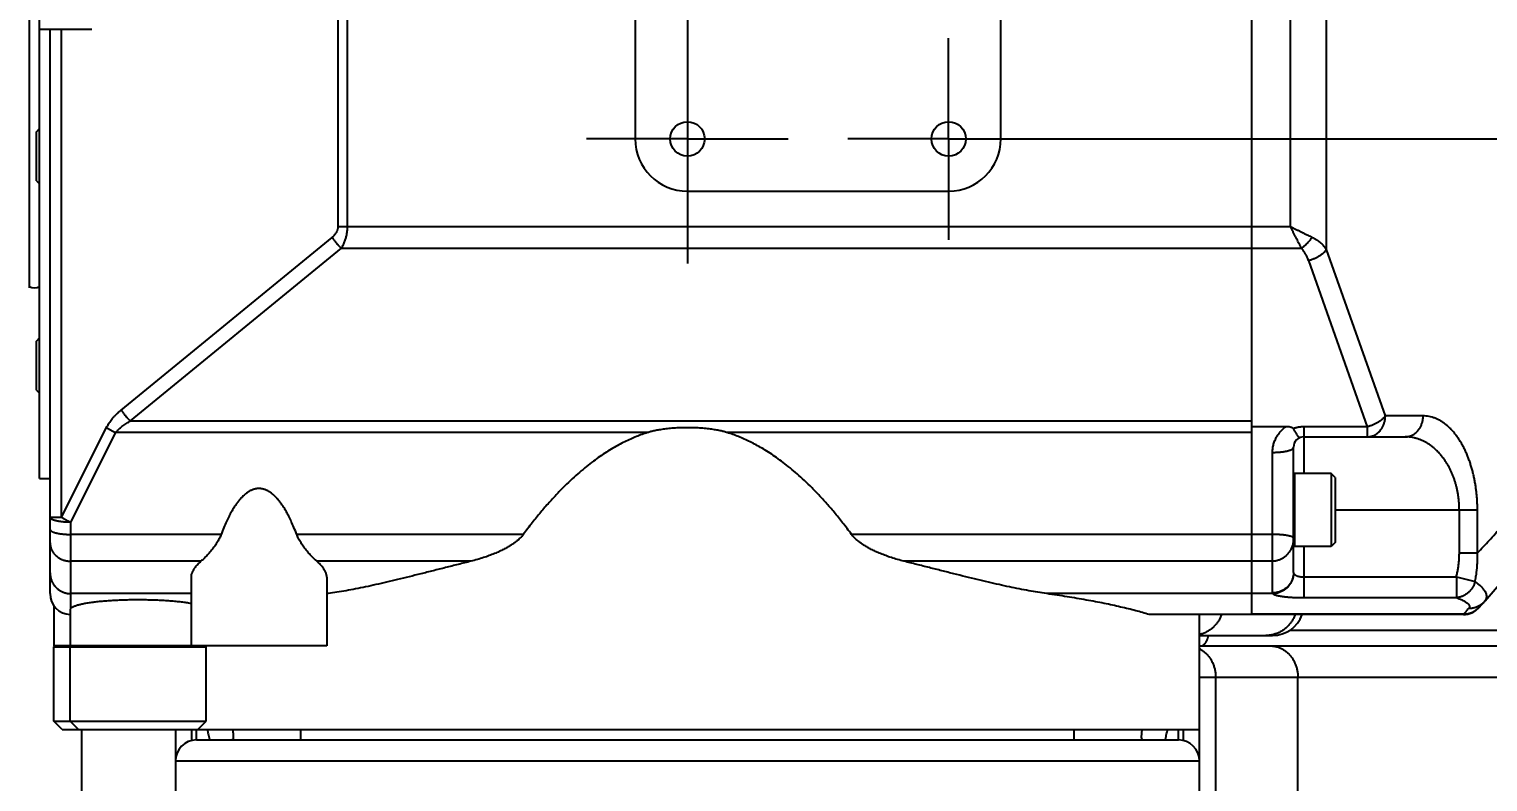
# Model space of a CAD drawing. Extents: x 0 to 3364, y 0 to 2376.
# Drawn here: x 1660.5 to 1800.1, y 1853 to 1925 of the extents above; entities that cross this region are included whole.
import ezdxf

# ---------------------------------------------------------------- set-up
doc = ezdxf.new("R2010")
doc.units = 0
doc.header["$LTSCALE"] = 185.02
doc.header["$PDMODE"] = 3
doc.header["$PDSIZE"] = 0.3125
doc.linetypes.add('CENTER', pattern=[0.6, 0.375, -0.075, 0.075, -0.075])
doc.layers.get('0').update_dxf_attribs({"linetype": 'CONTINUOUS'})
doc.layers.get('DEFPOINTS').update_dxf_attribs({"linetype": 'CONTINUOUS'})
doc.layers.add('95_ALL_DIM', color=7, linetype='CONTINUOUS')
doc.layers.add('DEFAULT_1', color=7, linetype='CENTER')
doc.styles.get("Standard").update_dxf_attribs({"font": 'txt', "width": 0.8})
doc.dimstyles.new('DIMSTYLE_17', dxfattribs={"dimtxt": 16, "dimasz": 6, "dimexe": 0.18, "dimexo": 0.0625, "dimgap": 0.09, "dimtad": 1, "dimtih": 1, "dimtoh": 1, "dimdec": 3, "dimdsep": 46, "dimtxsty": 'Standard', "dimblk": 'OPEN', "dimblk1": 'OPEN', "dimblk2": 'OPEN', "dimcen": 0.09, "dimadec": 0, "dimazin": 0, "dimtp": 0.1, "dimtm": 0.1, "dimtfac": 1, "dimtdec": 3, "dimtofl": 0, "dimtmove": 0, "dimatfit": 3, "dimldrblk": 'OPEN', "dimfxl": 1, "dimtolj": 1, "dimarcsym": 0})
doc.dimstyles.new('DIMSTYLE_5', dxfattribs={"dimtxt": 16, "dimasz": 6, "dimexe": 0.18, "dimexo": 0.0625, "dimgap": 0.09, "dimtad": 1, "dimdec": 3, "dimdsep": 46, "dimtxsty": 'Standard', "dimblk": 'OPEN', "dimblk1": 'OPEN', "dimblk2": 'OPEN', "dimcen": 0.09, "dimadec": 0, "dimazin": 0, "dimtp": 0.2, "dimtm": 0.2, "dimtfac": 1, "dimtdec": 3, "dimtofl": 0, "dimtmove": 0, "dimatfit": 3, "dimldrblk": 'OPEN', "dimfxl": 1, "dimtolj": 1, "dimarcsym": 0})

# ---------------------------------------------------------------- blocks, each defined once
blk = doc.blocks.new('_OPEN')
at = {"color": 0, "linetype": 'ByBlock'}
for p, q in [((0, 0), (-1, 0.233)), ((-1, -0.233), (0, 0)), ((-1, 0), (0, 0))]:
    blk.add_line(p, q, dxfattribs=at)
blk = doc.blocks.new('*D19')
at = {"layer": '95_ALL_DIM', "color": 0, "transparency": 16777216}
for p, q in [((2091.02, 1945.46), (2091.02, 1951.46)), ((1750, 1939.46), (2091.2, 1939.46)), ((1750, 1914.46), (2091.2, 1914.46)), ((2091.02, 1908.46), (2091.02, 1902.46))]:
    blk.add_line(p, q, dxfattribs=at)
at = {"layer": 'DEFPOINTS', "color": 0, "transparency": 16777216}
for p in [(1749.94, 1939.46), (1749.94, 1914.46), (2091.02, 1914.46)]:
    blk.add_point(p, dxfattribs=at)
at = {"layer": '95_ALL_DIM', "color": 0, "transparency": 16777216, "xscale": 6, "yscale": 6, "zscale": 6}
for p, rotation in [((2091.02, 1939.46), 270), ((2091.02, 1914.46), 90)]:
    blk.add_blockref('_OPEN', p, dxfattribs=dict(at, rotation=rotation))
at = {"layer": '95_ALL_DIM', "color": 0, "transparency": 16777216, "insert": (2082.93, 1926.74), "char_height": 16, "attachment_point": 5, "rotation": 90}
blk.add_mtext('\\A1;25', dxfattribs=at)
blk = doc.blocks.new('*D70')
at = {"layer": '95_ALL_DIM', "color": 0, "transparency": 16777216}
for p, q in [((1514.45, 1799.96), (1448.48, 1917.47)), ((1708.65, 1799.96), (1514.45, 1799.96))]:
    blk.add_line(p, q, dxfattribs=at)
at = {"layer": 'DEFPOINTS', "color": 0, "transparency": 16777216}
for p in [(1445.54, 1922.7), (1447.5, 1919.21)]:
    blk.add_point(p, dxfattribs=at)
at = {"layer": '95_ALL_DIM', "color": 0, "transparency": 16777216, "xscale": 6, "yscale": 6, "zscale": 6, "rotation": 119.3088437469556}
blk.add_blockref('_OPEN', (1445.54, 1922.7), dxfattribs=at)
at = {"layer": '95_ALL_DIM', "color": 0, "transparency": 16777216, "insert": (1624.39, 1810.71), "char_height": 16, "attachment_point": 5}
blk.add_mtext('\\A1;2-M∅4 depth 10', dxfattribs=at)

msp = doc.modelspace()

# ---------------------------------------------------------------- linework, layer by layer
for p, q in [((1777.5239, 1868.9577), (1777.5239, 1984.9577)), ((1661.5239, 1881.9577), (1661.5239, 1971.9577)), ((1660.5239, 1953.7077), (1660.5239, 1900.2077)), ((1690.996, 1906.0831), (1690.996, 1949.1653)), ((1784.6978, 1903.884), (1784.6978, 1950.0313)), ((1690.1016, 1906.0831), (1690.1016, 1948.3949)), ((1781.2337, 1906.0831), (1781.2337, 1947.8322)), ((1718.5239, 1939.4577), (1718.5239, 1914.4577)), ((1753.5239, 1914.4577), (1753.5239, 1939.4577)), ((1661.5239, 1924.9577), (1666.5239, 1924.9577)), ((1663.6295, 1878.2666), (1663.6295, 1924.9577)), ((1662.5239, 1870.9577), (1662.5239, 1922.3544)), ((1661.2239, 1915.1484), (1661.5239, 1915.4484)), ((1661.2239, 1910.4484), (1661.2239, 1915.1484)), ((1661.2239, 1910.4484), (1661.5239, 1910.1484)), ((1723.5239, 1909.4577), (1748.5239, 1909.4577)), ((1690.1016, 1906.0831), (1781.2337, 1906.0831)), ((1669.3262, 1888.5223), (1689.5147, 1905.0402)), ((1670.2206, 1887.4794), (1690.4092, 1903.9973)), ((1690.4092, 1903.9973), (1782.2766, 1903.9973)), ((1782.9658, 1902.8411), (1788.585, 1886.9148)), ((1790.3171, 1887.9577), (1784.6978, 1903.884)), ((1661.2239, 1895.1241), (1661.5239, 1895.4241)), ((1661.2239, 1890.4241), (1661.2239, 1895.1241)), ((1661.2239, 1890.4241), (1661.5239, 1890.1241)), ((1670.2206, 1887.4794), (1777.5239, 1887.4794)), ((1793.9354, 1887.9577), (1790.3171, 1887.9577)), ((1663.6295, 1878.2666), (1667.9244, 1886.8499)), ((1664.5239, 1877.7812), (1668.8188, 1886.3645)), ((1719.7131, 1886.3645), (1668.8188, 1886.3645)), ((1777.5239, 1886.3645), (1727.3347, 1886.3645)), ((1777.5239, 1886.9577), (1780.8438, 1886.9577)), ((1788.585, 1886.9148), (1782.5239, 1886.9148)), ((1782.5239, 1886.9148), (1782.5239, 1882.4577)), ((1788.585, 1886.9148), (1788.585, 1885.9577)), ((1781.5239, 1872.9942), (1781.5239, 1884.9577)), ((1782.5239, 1885.9577), (1792.2034, 1885.9577)), ((1779.5239, 1871.0192), (1779.5239, 1884.4722)), ((1661.5239, 1881.9577), (1662.5239, 1881.9577)), ((1785.1239, 1882.4577), (1781.6239, 1882.4577)), ((1781.6239, 1882.4577), (1781.6239, 1875.4577)), ((1785.5239, 1882.0577), (1785.1239, 1882.4577)), ((1785.1239, 1882.4577), (1785.1239, 1875.4577)), ((1785.5239, 1882.0577), (1785.5239, 1875.8577)), ((1662.5239, 1878.2666), (1663.6295, 1878.2666)), ((1664.5239, 1869.5795), (1664.5239, 1877.7812)), ((1799.1316, 1878.9577), (1785.5239, 1878.9577)), ((1797.3995, 1874.8551), (1797.3995, 1878.9576)), ((1799.1316, 1874.8551), (1799.1316, 1878.9577)), ((1678.8965, 1876.6219), (1664.5239, 1876.6219)), ((1707.8162, 1876.6219), (1686.1269, 1876.6219)), ((1779.5239, 1876.6219), (1739.2316, 1876.6219)), ((1785.1239, 1875.4577), (1781.6239, 1875.4577)), ((1782.5239, 1875.4577), (1782.5239, 1870.5761)), ((1785.5239, 1875.8577), (1785.1239, 1875.4577)), ((1797.3995, 1874.8551), (1799.1316, 1874.8551)), ((1676.9675, 1874.0575), (1664.5239, 1874.0575)), ((1702.807, 1874.0575), (1688.0559, 1874.0575)), ((1779.5239, 1874.0575), (1744.2408, 1874.0575)), ((1676.0117, 1872.5289), (1676.0117, 1865.9577)), ((1689.0117, 1872.5289), (1689.0117, 1865.9577)), ((1782.5239, 1872.5552), (1797.1118, 1872.5552)), ((1797.1118, 1872.5552), (1798.902, 1872.1136)), ((1797.1118, 1872.5552), (1797.1118, 1870.5761)), ((1676.0117, 1870.9577), (1664.5239, 1870.9577)), ((1689.1415, 1870.9577), (1689.0117, 1870.9577)), ((1779.5475, 1870.9576), (1757.9064, 1870.9577)), ((1662.8762, 1869.8242), (1662.8762, 1865.9577)), ((1664.4581, 1869.4464), (1664.4581, 1865.9577)), ((1782.5239, 1870.5761), (1797.1118, 1870.5761)), ((1797.7856, 1868.9577), (1767.7204, 1868.9577)), ((1772.5239, 1841.9577), (1772.5239, 1868.9577)), ((1797.7856, 1868.9785), (1777.5239, 1868.9785)), ((1797.7856, 1868.9577), (1797.7856, 1868.9785)), ((1772.5239, 1866.9577), (1779.5159, 1866.9577)), ((1781.182, 1867.4577), (1822.3356, 1867.4577)), ((1689.0117, 1865.9577), (1662.8762, 1865.9577)), ((1662.8762, 1865.8577), (1662.9762, 1865.9577)), ((1662.8762, 1858.7577), (1662.8762, 1865.8577)), ((1662.8762, 1865.8577), (1677.4581, 1865.8577)), ((1664.4581, 1865.8577), (1664.5581, 1865.9577)), ((1664.4581, 1858.7577), (1664.4581, 1865.8577)), ((1677.4581, 1865.8577), (1677.3581, 1865.9577)), ((1677.4581, 1858.7577), (1677.4581, 1865.8577)), ((1772.5239, 1865.9577), (1822.3356, 1865.9577)), ((1772.5239, 1862.9577), (1829.2797, 1862.9577)), ((1774.0741, 1862.9577), (1774.0741, 1841.9577)), ((1781.9477, 1841.9577), (1781.9477, 1862.9577)), ((1663.6762, 1857.9577), (1662.8762, 1858.7577)), ((1662.8762, 1858.7577), (1677.4581, 1858.7577)), ((1665.2581, 1857.9577), (1664.4581, 1858.7577)), ((1676.6581, 1857.9577), (1677.4581, 1858.7577)), ((1663.6762, 1857.9577), (1772.5239, 1857.9577)), ((1665.5239, 1857.9577), (1665.5239, 1841.9577)), ((1674.5239, 1857.9577), (1674.5239, 1841.9577)), ((1676.046, 1857.9577), (1676.046, 1856.8997)), ((1676.5239, 1856.9577), (1770.5236, 1856.9577)), ((1676.536, 1856.9577), (1676.536, 1857.9577)), ((1686.5239, 1856.9577), (1686.5239, 1857.9577)), ((1760.5239, 1856.9577), (1760.5239, 1857.9577)), ((1770.5118, 1856.9577), (1770.5118, 1857.9577)), ((1771.0018, 1856.8997), (1771.0018, 1857.9577)), ((1674.5239, 1854.9577), (1772.5239, 1854.9577))]:
    msp.add_line(p, q)
for centre in [(1723.5239, 1914.4577), (1748.5239, 1914.4577)]:
    msp.add_circle(centre, 1.65)
for centre, radius, start, end in [((1723.5239, 1914.4577), 5, 180, 270), ((1748.5239, 1914.4577), 5, 270, 360), ((1661.0239, 1901.2077), 1, 240, 300), ((1782.5239, 1884.9577), 1, 89.999984, 180.000118), ((1781.6239, 1882.3577), 0.1, 90, 180), ((1736.5239, 1926.9577), 85, 317.569236, 327.14012), ((1781.6239, 1875.5577), 0.1, 180, 270), ((1664.5239, 1870.9577), 2, 180, 268.114014), ((1797.7856, 1870.9577), 2, 270, 317.569236), ((1779.5239, 1869.9577), 3, 270, 340.528265), ((1676.5239, 1854.9577), 2, 90, 180), ((1770.5239, 1854.9577), 2, 0, 90)]:
    msp.add_arc(centre, radius, start, end)
for points, start_tangent, end_tangent in [([(1662.5239, 1922.3544), (1662.5255, 1923.2153), (1662.5291, 1924.0839), (1662.5331, 1924.9577)], (0, 1), (0.00428168, 0.99999083)), ([(1689.5147, 1905.0402), (1689.6142, 1905.1263), (1689.7035, 1905.2133), (1689.7825, 1905.3003), (1689.8512, 1905.3866), (1689.9099, 1905.4714), (1689.9592, 1905.5542), (1689.9999, 1905.635), (1690.0328, 1905.7139), (1690.0587, 1905.7909), (1690.078, 1905.8661), (1690.0913, 1905.9397), (1690.0991, 1906.0119), (1690.1016, 1906.0831)], (0.77395783, 0.63323714), (0.00000783, 1)), ([(1690.4092, 1903.9973), (1690.5086, 1904.1695), (1690.5979, 1904.3435), (1690.6769, 1904.5175), (1690.7456, 1904.6901), (1690.8043, 1904.8597), (1690.8536, 1905.0253), (1690.8943, 1905.1868), (1690.9273, 1905.3446), (1690.9531, 1905.4987), (1690.9724, 1905.6491), (1690.9857, 1905.7963), (1690.9935, 1905.9408), (1690.996, 1906.0831)], (0.52163003, 0.8531718), (0.00002908, 1)), ([(1782.2766, 1903.9973), (1782.1728, 1904.205), (1782.0649, 1904.4207), (1781.9534, 1904.6439), (1781.8386, 1904.8735), (1781.721, 1905.1086), (1781.6012, 1905.3483), (1781.4796, 1905.5914), (1781.3569, 1905.8368), (1781.2337, 1906.0832)], (-0.44719642, 0.89443578), (-0.44743706, 0.89431542)), ([(1781.2337, 1906.0831), (1781.4801, 1905.96), (1781.7255, 1905.8372), (1781.9686, 1905.7157), (1782.2082, 1905.5959), (1782.4434, 1905.4783), (1782.673, 1905.3635), (1782.8961, 1905.2519), (1783.1119, 1905.144), (1783.3195, 1905.0402)], (0.89431543, -0.44743705), (0.89442263, -0.44722272)), ([(1689.5147, 1905.0402), (1689.5911, 1904.9269), (1689.6715, 1904.8142), (1689.7555, 1904.7026), (1689.8428, 1904.5926), (1689.9329, 1904.4849), (1690.0253, 1904.3798), (1690.1196, 1904.2781), (1690.2153, 1904.1801), (1690.312, 1904.0864), (1690.4092, 1903.9973)], (0.54765917, -0.83670152), (0.74703873, -0.66478052)), ([(1782.2766, 1903.9973), (1782.3914, 1904.0839), (1782.5056, 1904.1759), (1782.6184, 1904.2728), (1782.7293, 1904.3741), (1782.8376, 1904.4792), (1782.9427, 1904.5875), (1783.044, 1904.6984), (1783.141, 1904.8113), (1783.233, 1904.9254), (1783.3195, 1905.0402)], (0.80842173, 0.58860369), (0.58860369, 0.80842173)), ([(1783.3195, 1905.0402), (1783.4932, 1904.9483), (1783.6635, 1904.8474), (1783.83, 1904.7374), (1783.9917, 1904.6181), (1784.1478, 1904.4896), (1784.2974, 1904.3519), (1784.4395, 1904.205), (1784.5733, 1904.049), (1784.6978, 1903.884)], (0.8943461, -0.44737575), (0.57646037, -0.81712511)), ([(1782.9658, 1902.8411), (1782.9035, 1903.0061), (1782.8366, 1903.1621), (1782.7655, 1903.309), (1782.6908, 1903.4467), (1782.6127, 1903.5752), (1782.5319, 1903.6945), (1782.4486, 1903.8045), (1782.3635, 1903.9053), (1782.2766, 1903.9973)], (-0.33272181, 0.94302502), (-0.70710649, 0.70710708)), ([(1782.9658, 1902.8411), (1783.1099, 1902.8811), (1783.2532, 1902.9268), (1783.3949, 1902.9779), (1783.5342, 1903.0341), (1783.6702, 1903.0952), (1783.8023, 1903.1607), (1783.9295, 1903.2304), (1784.0514, 1903.3037), (1784.167, 1903.3804), (1784.2759, 1903.4599), (1784.3773, 1903.5418), (1784.4707, 1903.6256), (1784.5556, 1903.7109), (1784.6314, 1903.7972), (1784.6978, 1903.884)], (0.96855234, 0.24880988), (0.57814386, 0.81593485)), ([(1667.9244, 1886.8499), (1668.0181, 1887.0258), (1668.1218, 1887.1991), (1668.2373, 1887.3729), (1668.367, 1887.5495), (1668.5135, 1887.7309), (1668.6796, 1887.9183), (1668.8685, 1888.1126), (1669.0831, 1888.3141), (1669.3262, 1888.5223)], (0.4474849, 0.89429149), (0.7739652, 0.63322813)), ([(1668.8188, 1886.3645), (1668.9125, 1886.4817), (1669.0162, 1886.5973), (1669.1318, 1886.7132), (1669.2614, 1886.8309), (1669.4079, 1886.9518), (1669.574, 1887.0767), (1669.7629, 1887.2063), (1669.9775, 1887.3406), (1670.2206, 1887.4794)], (0.60029523, 0.79977849), (0.87790543, 0.47883406)), ([(1669.3262, 1888.5223), (1669.4026, 1888.409), (1669.483, 1888.2963), (1669.567, 1888.1847), (1669.6543, 1888.0747), (1669.7443, 1887.967), (1669.8367, 1887.8619), (1669.931, 1887.7602), (1670.0268, 1887.6622), (1670.1235, 1887.5685), (1670.2206, 1887.4794)], (0.54765917, -0.83670152), (0.74703872, -0.66478053)), ([(1788.585, 1885.9577), (1788.7145, 1885.9632), (1788.8432, 1885.98), (1788.9704, 1886.0078), (1789.0955, 1886.0465), (1789.2178, 1886.0959), (1789.3365, 1886.1557), (1789.451, 1886.2256), (1789.5607, 1886.3052), (1789.6649, 1886.394), (1789.7631, 1886.4915), (1789.8547, 1886.5973), (1789.9392, 1886.7107), (1790.0161, 1886.831), (1790.085, 1886.9576), (1790.1455, 1887.0899), (1790.1973, 1887.227), (1790.2401, 1887.3681), (1790.2736, 1887.5126), (1790.2977, 1887.6596), (1790.3122, 1887.8082), (1790.3171, 1887.9577)], (1, 0), (0, 1)), ([(1790.3171, 1887.9577), (1790.2512, 1887.8715), (1790.1754, 1887.7852), (1790.0905, 1887.6998), (1789.9971, 1887.6159), (1789.8957, 1887.5339), (1789.7868, 1887.4544), (1789.6711, 1887.3777), (1789.5492, 1887.3043), (1789.4219, 1887.2346), (1789.2898, 1887.169), (1789.1537, 1887.1079), (1789.0144, 1887.0516), (1788.8726, 1887.0005), (1788.7292, 1886.9548), (1788.585, 1886.9148)], (-0.57814388, -0.81593484), (-0.96855234, -0.24880989)), ([(1792.2034, 1885.9577), (1792.3328, 1885.9632), (1792.4615, 1885.98), (1792.5888, 1886.0078), (1792.7139, 1886.0465), (1792.8362, 1886.0959), (1792.9549, 1886.1557), (1793.0694, 1886.2256), (1793.1791, 1886.3052), (1793.2833, 1886.394), (1793.3815, 1886.4915), (1793.4731, 1886.5973), (1793.5576, 1886.7107), (1793.6345, 1886.831), (1793.7034, 1886.9577), (1793.7639, 1887.0899), (1793.8157, 1887.227), (1793.8585, 1887.3681), (1793.892, 1887.5126), (1793.9161, 1887.6596), (1793.9306, 1887.8082), (1793.9354, 1887.9577)], (1, 0), (0, 1)), ([(1799.1316, 1878.9577), (1799.1261, 1879.3703), (1799.1096, 1879.7847), (1799.0819, 1880.1995), (1799.0429, 1880.6133), (1798.9927, 1881.0247), (1798.9312, 1881.4327), (1798.8585, 1881.8372), (1798.7742, 1882.2377), (1798.6784, 1882.6336), (1798.571, 1883.0239), (1798.452, 1883.4075), (1798.3214, 1883.7837), (1798.179, 1884.1515), (1798.025, 1884.5098), (1797.8594, 1884.8575), (1797.6823, 1885.1933), (1797.4939, 1885.5161), (1797.2944, 1885.8245), (1797.084, 1886.1172), (1796.8633, 1886.3929), (1796.6325, 1886.6503), (1796.3924, 1886.888), (1796.1434, 1887.1047), (1795.8863, 1887.2993), (1795.6219, 1887.4704), (1795.3511, 1887.6172), (1795.0747, 1887.7387), (1794.7939, 1887.834), (1794.5097, 1887.9025), (1794.2232, 1887.9438), (1793.9354, 1887.9577)], (-0.00000171, 1), (-1, 0.00000156)), ([(1667.9244, 1886.8499), (1668.0277, 1886.7864), (1668.1344, 1886.7232), (1668.244, 1886.6606), (1668.356, 1886.5987), (1668.47, 1886.5379), (1668.5855, 1886.4785), (1668.7019, 1886.4205), (1668.8188, 1886.3645)], (0.84781548, -0.53029135), (0.90470764, -0.42603297)), ([(1719.7131, 1886.3645), (1719.1816, 1886.1871), (1718.6415, 1885.983), (1718.0915, 1885.7503), (1717.5307, 1885.4872), (1716.9578, 1885.1913), (1716.3717, 1884.8601), (1715.771, 1884.4906), (1715.1545, 1884.0796), (1714.5209, 1883.6235), (1713.8689, 1883.1181), (1713.1971, 1882.5588), (1712.504, 1881.9405), (1711.7882, 1881.2575), (1711.0482, 1880.5034), (1710.2825, 1879.6711), (1709.4897, 1878.7528), (1708.668, 1877.7396), (1707.8162, 1876.6219)], (-0.95467181, -0.29766044), (-0.59446921, -0.80411837)), ([(1727.3347, 1886.3645), (1727.0177, 1886.4547), (1726.65, 1886.5413), (1726.2249, 1886.6227), (1725.7347, 1886.6964), (1725.1691, 1886.7594), (1724.5359, 1886.8058), (1723.8655, 1886.8301), (1723.1823, 1886.8301), (1722.5119, 1886.8058), (1721.8787, 1886.7594), (1721.3131, 1886.6964), (1720.8229, 1886.6227), (1720.3978, 1886.5413), (1720.0301, 1886.4547), (1719.7131, 1886.3645)], (-0.95467181, 0.29766044), (-0.95467181, -0.29766044)), ([(1739.2316, 1876.6219), (1738.3798, 1877.7396), (1737.5582, 1878.7527), (1736.7654, 1879.671), (1735.9998, 1880.5032), (1735.2598, 1881.2573), (1734.544, 1881.9403), (1733.851, 1882.5586), (1733.1791, 1883.1179), (1732.5271, 1883.6233), (1731.8935, 1884.0795), (1731.277, 1884.4905), (1730.6763, 1884.86), (1730.0901, 1885.1912), (1729.5172, 1885.4871), (1728.9564, 1885.7503), (1728.4064, 1885.983), (1727.8662, 1886.1871), (1727.3347, 1886.3645)], (-0.59446921, 0.80411837), (-0.95467181, 0.29766044)), ([(1779.5239, 1884.4722), (1779.5303, 1884.6683), (1779.5496, 1884.8642), (1779.5818, 1885.0586), (1779.6266, 1885.2505), (1779.6839, 1885.4389), (1779.7532, 1885.6226), (1779.8342, 1885.801), (1779.9265, 1885.9734), (1780.0296, 1886.1391), (1780.1431, 1886.2975), (1780.2662, 1886.4478), (1780.3985, 1886.5894), (1780.5392, 1886.7219), (1780.6879, 1886.8448), (1780.8438, 1886.9577)], (0.00000286, 1), (0.82847314, 0.56002879)), ([(1780.8438, 1886.9577), (1780.9593, 1886.9544), (1781.06, 1886.9456), (1781.1475, 1886.9327), (1781.2231, 1886.9164), (1781.2878, 1886.8976), (1781.3426, 1886.877), (1781.3884, 1886.8549), (1781.4258, 1886.8321), (1781.4559, 1886.8089), (1781.4795, 1886.7856), (1781.4979, 1886.7623), (1781.5119, 1886.7389)], (1, 0.00000623), (0.45323543, -0.89139085)), ([(1782.5239, 1886.9148), (1782.3937, 1886.9119), (1782.2639, 1886.9035), (1782.1348, 1886.8894), (1782.0068, 1886.8699), (1781.8804, 1886.8449), (1781.7556, 1886.8147), (1781.6327, 1886.7793), (1781.5119, 1886.7389)], (-1, -0.00000066), (-0.9413805, -0.33734665)), ([(1781.5119, 1886.7389), (1781.5721, 1886.6226), (1781.6314, 1886.5128), (1781.6892, 1886.4101), (1781.7454, 1886.3151), (1781.7995, 1886.2284), (1781.8512, 1886.1504), (1781.9003, 1886.0818), (1781.9465, 1886.0227), (1781.9894, 1885.9736), (1782.029, 1885.9347), (1782.065, 1885.9063), (1782.0971, 1885.8885), (1782.1254, 1885.8814), (1782.1497, 1885.885)], (0.45323543, -0.89139085), (0.92733946, 0.37422123)), ([(1799.1316, 1874.8551), (1800.2724, 1876.0628), (1801.3796, 1877.288), (1802.4532, 1878.5298), (1803.493, 1879.7869), (1804.4986, 1881.0578), (1805.4702, 1882.3415), (1806.408, 1883.6375), (1807.3127, 1884.9452), (1808.1842, 1886.2637)], (0.69470099, 0.71929864), (0.542586, 0.84000026)), ([(1779.5239, 1884.4722), (1779.6734, 1884.4736), (1779.822, 1884.4777), (1779.9689, 1884.4844), (1780.1134, 1884.4938), (1780.2546, 1884.5058), (1780.3917, 1884.5203), (1780.5239, 1884.5373), (1780.6505, 1884.5566), (1780.7709, 1884.5781), (1780.8842, 1884.6018), (1780.99, 1884.6275), (1781.0876, 1884.655), (1781.1764, 1884.6842), (1781.256, 1884.7149), (1781.3258, 1884.747), (1781.3857, 1884.7803), (1781.435, 1884.8146), (1781.4738, 1884.8496), (1781.5016, 1884.8853), (1781.5183, 1884.9214), (1781.5239, 1884.9577)], (1, 0), (0, 1)), ([(1797.3995, 1878.9576), (1797.3941, 1879.2786), (1797.3776, 1879.6009), (1797.3498, 1879.9235), (1797.3109, 1880.2454), (1797.2606, 1880.5654), (1797.1992, 1880.8827), (1797.1264, 1881.1973), (1797.0422, 1881.5088), (1796.9464, 1881.8167), (1796.839, 1882.1203), (1796.72, 1882.4187), (1796.5893, 1882.7113), (1796.447, 1882.9973), (1796.293, 1883.276), (1796.1273, 1883.5464), (1795.9502, 1883.8076), (1795.7618, 1884.0586), (1795.5623, 1884.2985), (1795.352, 1884.5262), (1795.1312, 1884.7407), (1794.9005, 1884.9408), (1794.6603, 1885.1257), (1794.4113, 1885.2943), (1794.1543, 1885.4456), (1793.8899, 1885.5787), (1793.619, 1885.6929), (1793.3427, 1885.7873), (1793.0619, 1885.8615), (1792.7777, 1885.9148), (1792.4911, 1885.9469), (1792.2034, 1885.9577)], (-0.00000153, 1), (-1, 0.0000003)), ([(1686.1269, 1876.6219), (1685.8623, 1877.2934), (1685.609, 1877.8718), (1685.3676, 1878.3691), (1685.1383, 1878.7953), (1684.9217, 1879.1592), (1684.7178, 1879.469), (1684.5257, 1879.7324), (1684.3449, 1879.9563), (1684.1743, 1880.1467), (1684.0131, 1880.3085), (1683.8603, 1880.4457), (1683.7151, 1880.5619), (1683.5766, 1880.66), (1683.4441, 1880.7423), (1683.3167, 1880.811), (1683.1938, 1880.8675), (1683.0746, 1880.9134), (1682.9585, 1880.9495), (1682.8449, 1880.9768), (1682.733, 1880.9959), (1682.6223, 1881.0072), (1682.5123, 1881.011), (1682.4022, 1881.0073), (1682.2915, 1880.9961), (1682.1797, 1880.9771), (1682.0661, 1880.9499), (1681.95, 1880.9138), (1681.8309, 1880.8681), (1681.708, 1880.8116), (1681.5807, 1880.7431), (1681.4482, 1880.6609), (1681.3098, 1880.563), (1681.1646, 1880.4469), (1681.0119, 1880.3099), (1680.8506, 1880.1483), (1680.68, 1879.9581), (1680.4992, 1879.7344), (1680.3072, 1879.4711), (1680.1032, 1879.1616), (1679.8865, 1878.7978), (1679.6571, 1878.3716), (1679.4154, 1877.8739), (1679.1617, 1877.2947), (1678.8965, 1876.6219)], (-0.35017215, 0.93668536), (-0.35017215, -0.93668536)), ([(1664.5239, 1877.7812), (1664.4128, 1877.782), (1664.2899, 1877.7845), (1664.1603, 1877.7893), (1664.0309, 1877.7962), (1663.9041, 1877.8051), (1663.7798, 1877.8161), (1663.6589, 1877.829), (1663.5417, 1877.8438), (1663.4288, 1877.8605), (1663.3206, 1877.8789), (1663.2178, 1877.899), (1663.1206, 1877.9208), (1663.0295, 1877.944), (1662.945, 1877.9687), (1662.8674, 1877.9946), (1662.797, 1878.0218), (1662.7341, 1878.05), (1662.6791, 1878.0792), (1662.6321, 1878.1091), (1662.5934, 1878.1398), (1662.5631, 1878.171), (1662.5413, 1878.2027), (1662.5283, 1878.2346), (1662.5239, 1878.2666)], (-1, 0), (0, 1)), ([(1663.6295, 1878.2666), (1663.7301, 1878.2048), (1663.8338, 1878.1433), (1663.9404, 1878.0822), (1664.0494, 1878.0219), (1664.1571, 1877.9641), (1664.2584, 1877.9115), (1664.3522, 1877.8643), (1664.44, 1877.8212), (1664.5239, 1877.7812)], (0.8478155, -0.53029132), (0.90470762, -0.426033)), ([(1662.5239, 1877.1073), (1662.5282, 1877.0756), (1662.541, 1877.044), (1662.5623, 1877.0126), (1662.5921, 1876.9817), (1662.63, 1876.9513), (1662.6761, 1876.9216), (1662.7302, 1876.8926), (1662.7919, 1876.8646), (1662.861, 1876.8377), (1662.9372, 1876.8118), (1663.0202, 1876.7873), (1663.1097, 1876.7641), (1663.2052, 1876.7424), (1663.3064, 1876.7222), (1663.4128, 1876.7037), (1663.5239, 1876.6869), (1663.6393, 1876.672), (1663.7585, 1876.6589), (1663.881, 1876.6477), (1664.0063, 1876.6385), (1664.1337, 1876.6312), (1664.2629, 1876.6261), (1664.3931, 1876.623), (1664.5239, 1876.6219)], (0, -1), (1, 0)), ([(1678.8965, 1876.6219), (1678.829, 1876.4543), (1678.7483, 1876.2794), (1678.6535, 1876.0964), (1678.5441, 1875.9063), (1678.4208, 1875.7109), (1678.2848, 1875.5124), (1678.1381, 1875.3133), (1677.9842, 1875.1178), (1677.8282, 1874.9309), (1677.6726, 1874.7542), (1677.5197, 1874.589), (1677.3713, 1874.4361), (1677.2289, 1874.2962), (1677.0941, 1874.1701), (1676.9675, 1874.0575)], (-0.35017215, -0.93668536), (-0.7563148, -0.65420786)), ([(1688.0559, 1874.0575), (1687.9294, 1874.1701), (1687.7945, 1874.2962), (1687.6521, 1874.4361), (1687.5037, 1874.589), (1687.3508, 1874.7542), (1687.1952, 1874.9309), (1687.0392, 1875.1178), (1686.8854, 1875.3133), (1686.7386, 1875.5124), (1686.6026, 1875.7109), (1686.4793, 1875.9063), (1686.3699, 1876.0965), (1686.2751, 1876.2794), (1686.1944, 1876.4543), (1686.1269, 1876.6219)], (-0.7563148, 0.65420786), (-0.35017215, 0.93668536)), ([(1707.8162, 1876.6219), (1707.7167, 1876.4957), (1707.5988, 1876.3629), (1707.4576, 1876.2212), (1707.2885, 1876.0692), (1707.0898, 1875.9086), (1706.8612, 1875.7422), (1706.5978, 1875.5687), (1706.2904, 1875.3854), (1705.9301, 1875.1911), (1705.5168, 1874.9903), (1705.0574, 1874.7895), (1704.5527, 1874.5919), (1704.004, 1874.4006), (1703.4179, 1874.2205), (1702.807, 1874.0575)], (-0.59446921, -0.80411837), (-0.97083251, -0.23975871)), ([(1744.2408, 1874.0575), (1743.63, 1874.2205), (1743.0441, 1874.4005), (1742.4953, 1874.5918), (1741.9906, 1874.7895), (1741.5311, 1874.9902), (1741.1178, 1875.1911), (1740.7573, 1875.3854), (1740.4498, 1875.5688), (1740.1864, 1875.7423), (1739.9578, 1875.9088), (1739.7591, 1876.0693), (1739.5901, 1876.2212), (1739.449, 1876.363), (1739.3311, 1876.4957), (1739.2316, 1876.6219)], (-0.97083251, 0.23975871), (-0.59446921, 0.80411837)), ([(1781.5239, 1876.2619), (1781.5177, 1876.2888), (1781.4991, 1876.3159), (1781.4681, 1876.343), (1781.4251, 1876.3696), (1781.3705, 1876.3956), (1781.305, 1876.4209), (1781.2291, 1876.4452), (1781.1435, 1876.4684), (1781.0491, 1876.4904), (1780.9467, 1876.5109), (1780.837, 1876.5299), (1780.7208, 1876.5472), (1780.5992, 1876.5629), (1780.4732, 1876.5767), (1780.3435, 1876.5887), (1780.2108, 1876.5989), (1780.0759, 1876.6072), (1779.9392, 1876.6136), (1779.8011, 1876.6183), (1779.6624, 1876.621), (1779.5239, 1876.6219)], (-0.000112, 0.99999999), (-1, 0.00000472)), ([(1781.5239, 1876.2619), (1781.5177, 1876.0919), (1781.4991, 1875.9215), (1781.4681, 1875.7529), (1781.4251, 1875.5873), (1781.3705, 1875.4261), (1781.305, 1875.2705), (1781.2291, 1875.1214), (1781.1435, 1874.9798), (1781.0491, 1874.8465), (1780.9467, 1874.7222), (1780.837, 1874.6077), (1780.7208, 1874.5032), (1780.5992, 1874.4094), (1780.4731, 1874.3265), (1780.3435, 1874.2548), (1780.2107, 1874.1942), (1780.0759, 1874.1449), (1779.9392, 1874.1065), (1779.8011, 1874.0792), (1779.6624, 1874.0629), (1779.5239, 1874.0575)], (-0.00001735, -1), (-1, -0.00002114)), ([(1662.5239, 1875.8251), (1662.5282, 1875.7095), (1662.541, 1875.5944), (1662.5623, 1875.4803), (1662.5921, 1875.3676), (1662.63, 1875.2569), (1662.6761, 1875.1487), (1662.7302, 1875.0433), (1662.7919, 1874.9413), (1662.861, 1874.8431), (1662.9372, 1874.7491), (1663.0202, 1874.6597), (1663.1097, 1874.5752), (1663.2052, 1874.4962), (1663.3064, 1874.4228), (1663.4128, 1874.3554), (1663.5239, 1874.2943), (1663.6393, 1874.2398), (1663.7585, 1874.1921), (1663.881, 1874.1513), (1664.0063, 1874.1177), (1664.1337, 1874.0915), (1664.2629, 1874.0726), (1664.3931, 1874.0613), (1664.5239, 1874.0575)], (0, -1), (1, 0)), ([(1797.1118, 1872.5552), (1797.2011, 1872.9501), (1797.2734, 1873.3412), (1797.3291, 1873.7278), (1797.3685, 1874.1094), (1797.3918, 1874.4854), (1797.3995, 1874.8551)], (0.23952222, 0.97089088), (0.00000088, 1)), ([(1798.902, 1872.1136), (1798.9895, 1872.5826), (1799.0568, 1873.0479), (1799.1042, 1873.5086), (1799.1322, 1873.9637), (1799.1412, 1874.4128), (1799.1316, 1874.8551)], (0.2033032, 0.97911583), (-0.04259117, 0.99909258)), ([(1676.9675, 1874.0575), (1676.8031, 1873.9089), (1676.6533, 1873.7603), (1676.5187, 1873.6123), (1676.3995, 1873.4659), (1676.2962, 1873.3216), (1676.2088, 1873.18), (1676.1375, 1873.0418), (1676.0822, 1872.9071), (1676.0429, 1872.7767), (1676.0195, 1872.6505), (1676.0117, 1872.5289)], (-0.7563148, -0.65420786), (0, -1)), ([(1689.0117, 1872.5289), (1689.0039, 1872.6505), (1688.9805, 1872.7767), (1688.9412, 1872.9072), (1688.886, 1873.0418), (1688.8146, 1873.18), (1688.7273, 1873.3216), (1688.6239, 1873.4659), (1688.5047, 1873.6123), (1688.3701, 1873.7603), (1688.2203, 1873.9089), (1688.0559, 1874.0575)], (0, 1), (-0.7563148, 0.65420786)), ([(1702.807, 1874.0575), (1701.5783, 1873.7516), (1700.3672, 1873.4466), (1699.1781, 1873.1461), (1698.0152, 1872.8533), (1696.8836, 1872.5717), (1695.7867, 1872.3041), (1694.7259, 1872.0526), (1693.702, 1871.8189), (1692.7153, 1871.6044), (1691.7657, 1871.4102), (1690.8536, 1871.2372), (1689.9787, 1871.0862), (1689.1415, 1870.9577)], (-0.97083251, -0.23975871), (-0.98990082, -0.14176162)), ([(1757.9064, 1870.9577), (1757.0691, 1871.0862), (1756.1942, 1871.2372), (1755.2821, 1871.4102), (1754.3325, 1871.6044), (1753.3458, 1871.8189), (1752.3218, 1872.0526), (1751.2611, 1872.3041), (1750.1642, 1872.5717), (1749.0326, 1872.8533), (1747.8697, 1873.1461), (1746.6806, 1873.4466), (1745.4695, 1873.7516), (1744.2408, 1874.0575)], (-0.98990082, 0.14176162), (-0.97083251, 0.23975871)), ([(1662.5239, 1872.9368), (1662.5282, 1872.8074), (1662.541, 1872.6785), (1662.5623, 1872.5507), (1662.5921, 1872.4246), (1662.63, 1872.3006), (1662.6761, 1872.1794), (1662.7302, 1872.0615), (1662.7919, 1871.9472), (1662.861, 1871.8373), (1662.9372, 1871.732), (1663.0202, 1871.6319), (1663.1097, 1871.5373), (1663.2052, 1871.4488), (1663.3064, 1871.3666), (1663.4128, 1871.2912), (1663.5239, 1871.2228), (1663.6393, 1871.1618), (1663.7585, 1871.1083), (1663.881, 1871.0627), (1664.0063, 1871.0251), (1664.1337, 1870.9957), (1664.2629, 1870.9746), (1664.3931, 1870.9619), (1664.5239, 1870.9577)], (0, -1), (1, 0)), ([(1781.5239, 1872.9942), (1781.5183, 1872.8466), (1781.5016, 1872.6998), (1781.4738, 1872.5547), (1781.435, 1872.412), (1781.3857, 1872.2726), (1781.3258, 1872.1372), (1781.256, 1872.0067), (1781.1764, 1871.8816), (1781.0876, 1871.7628), (1780.99, 1871.6508), (1780.8842, 1871.5464), (1780.7709, 1871.4501), (1780.6505, 1871.3623), (1780.5239, 1871.2838), (1780.3917, 1871.2148), (1780.2546, 1871.1557), (1780.1134, 1871.1069), (1779.9689, 1871.0687), (1779.822, 1871.0412), (1779.6734, 1871.0247), (1779.5239, 1871.0192)], (0, -1), (-1, 0)), ([(1781.5318, 1872.9368), (1781.523, 1872.7833), (1781.5024, 1872.6307), (1781.4699, 1872.4799), (1781.4259, 1872.3319), (1781.3706, 1872.1876), (1781.3043, 1872.0477), (1781.2274, 1871.9132), (1781.1404, 1871.7849), (1781.0438, 1871.6635), (1780.9381, 1871.5498), (1780.8241, 1871.4444), (1780.7024, 1871.3481), (1780.5738, 1871.2613), (1780.4389, 1871.1846), (1780.2987, 1871.1184), (1780.154, 1871.0632), (1780.0056, 1871.0193), (1779.8545, 1870.987), (1779.7015, 1870.9664), (1779.5475, 1870.9577)], (-0.01806941, -0.99983673), (-0.99983839, -0.01797734)), ([(1781.5239, 1872.9942), (1781.5248, 1872.9745), (1781.5274, 1872.9553), (1781.5318, 1872.9368)], (0.00000213, -1), (0.27806658, -0.9605618)), ([(1781.5318, 1872.9368), (1781.5422, 1872.9084), (1781.557, 1872.8803), (1781.5759, 1872.8526), (1781.599, 1872.8256), (1781.6261, 1872.7993), (1781.6571, 1872.7739), (1781.6919, 1872.7495), (1781.7302, 1872.7261), (1781.772, 1872.7039), (1781.817, 1872.6829), (1781.865, 1872.6634), (1781.9157, 1872.6452), (1781.9691, 1872.6285), (1782.0248, 1872.6135), (1782.0826, 1872.6), (1782.1422, 1872.5883), (1782.2035, 1872.5782), (1782.2662, 1872.57), (1782.33, 1872.5635), (1782.3945, 1872.5589), (1782.4592, 1872.5562), (1782.5239, 1872.5552)], (0.27808299, -0.96055705), (1, -0.00000259)), ([(1798.902, 1872.1136), (1798.858, 1871.9681), (1798.804, 1871.8259), (1798.7401, 1871.688), (1798.6669, 1871.5551), (1798.5846, 1871.428), (1798.4938, 1871.3074), (1798.3951, 1871.194), (1798.2889, 1871.0884), (1798.1759, 1870.9914), (1798.0568, 1870.9034), (1797.9322, 1870.825), (1797.8028, 1870.7565), (1797.6695, 1870.6985), (1797.5329, 1870.6512), (1797.3939, 1870.6149), (1797.2533, 1870.5898), (1797.1118, 1870.5761)], (-0.25558286, -0.96678715), (-0.99841764, -0.05623353)), ([(1798.902, 1872.1136), (1799.177, 1871.9082), (1799.4085, 1871.7099), (1799.5982, 1871.5194), (1799.7481, 1871.3368), (1799.8603, 1871.1623), (1799.9368, 1870.9961), (1799.98, 1870.8382), (1799.992, 1870.6886), (1799.975, 1870.5473), (1799.9312, 1870.4138), (1799.8624, 1870.288), (1799.7702, 1870.1694)], (0.81816696, -0.57498072), (-0.66809953, -0.74407192)), ([(1689.1415, 1870.9577), (1689.0117, 1870.939)], (-0.98990082, -0.14176162), (-0.9897517, -0.14279908)), ([(1767.7204, 1868.9577), (1767.0899, 1869.1423), (1766.423, 1869.3241), (1765.7205, 1869.503), (1764.983, 1869.6789), (1764.2111, 1869.8515), (1763.4055, 1870.0207), (1762.5669, 1870.1864), (1761.6961, 1870.3485), (1760.7939, 1870.5067), (1759.8609, 1870.6611), (1758.8981, 1870.8115), (1757.9064, 1870.9577)], (-0.9568331, 0.29063796), (-0.98990082, 0.14176162)), ([(1779.5239, 1871.0192), (1779.5265, 1870.998), (1779.5344, 1870.9775), (1779.5475, 1870.9576)], (0.00000416, -1), (0.6289663, -0.77743257)), ([(1779.5475, 1870.9576), (1779.5788, 1870.9292), (1779.6231, 1870.9011), (1779.68, 1870.8734), (1779.7493, 1870.8464), (1779.8306, 1870.8201), (1779.9236, 1870.7947), (1780.0279, 1870.7703), (1780.1429, 1870.7469), (1780.2682, 1870.7247), (1780.4031, 1870.7038), (1780.5471, 1870.6842), (1780.6995, 1870.666), (1780.8596, 1870.6493), (1781.0267, 1870.6343), (1781.2, 1870.6208), (1781.3788, 1870.6091), (1781.5627, 1870.5991), (1781.7508, 1870.5908), (1781.9422, 1870.5843), (1782.1356, 1870.5797), (1782.3299, 1870.577), (1782.5239, 1870.5761)], (0.65565296, -0.75506238), (1, -0.00000377)), ([(1664.5239, 1869.5795), (1664.4873, 1869.5353), (1664.4654, 1869.4911), (1664.4581, 1869.4464)], (-0.70225075, -0.71192969), (-0.00033418, -0.99999994)), ([(1664.5239, 1869.5795), (1664.5783, 1869.6263), (1664.6487, 1869.6725), (1664.7349, 1869.7182), (1664.8367, 1869.7632), (1664.9538, 1869.8074), (1665.086, 1869.8506), (1665.2327, 1869.8928), (1665.3938, 1869.9339), (1665.5686, 1869.9737), (1665.7568, 1870.0122), (1665.9578, 1870.0492), (1666.1711, 1870.0847), (1666.3963, 1870.1186), (1666.6325, 1870.1508), (1666.8794, 1870.1813), (1667.1362, 1870.2099), (1667.4023, 1870.2366), (1667.6771, 1870.2613), (1667.9598, 1870.284), (1668.2497, 1870.3046), (1668.5461, 1870.323), (1668.8484, 1870.3394), (1669.1557, 1870.3535), (1669.4673, 1870.3653), (1669.7825, 1870.3749), (1670.1005, 1870.3823), (1670.4206, 1870.3873), (1670.7419, 1870.39), (1671.0638, 1870.3904), (1671.3854, 1870.3885), (1671.706, 1870.3842), (1672.0248, 1870.3777), (1672.3411, 1870.3689), (1672.654, 1870.3578), (1672.9629, 1870.3444), (1673.267, 1870.3289), (1673.5655, 1870.3111), (1673.8577, 1870.2913), (1674.143, 1870.2693), (1674.4205, 1870.2453), (1674.6897, 1870.2192), (1674.9497, 1870.1913), (1675.2001, 1870.1615), (1675.4401, 1870.1299), (1675.6691, 1870.0966), (1675.8865, 1870.0616), (1676.0117, 1870.0398)], (0.70225075, 0.71192969), (0.98422195, -0.17693826)), ([(1797.1118, 1870.5761), (1797.3881, 1870.4692), (1797.6264, 1870.3653), (1797.828, 1870.2648), (1797.9946, 1870.1678), (1798.1279, 1870.0744), (1798.2297, 1869.9847), (1798.3018, 1869.8989), (1798.3461, 1869.8169), (1798.3646, 1869.7388), (1798.359, 1869.6645), (1798.331, 1869.5937), (1798.2821, 1869.5264)], (0.93896468, -0.34401356), (-0.66809848, -0.74407286)), ([(1799.2618, 1869.6083), (1799.1633, 1869.5081), (1799.0556, 1869.4136), (1798.9417, 1869.3278), (1798.8251, 1869.2525), (1798.7097, 1869.189), (1798.5999, 1869.1376), (1798.4992, 1869.0976), (1798.4078, 1869.0666), (1798.3245, 1869.0427), (1798.248, 1869.0243), (1798.1782, 1869.0102), (1798.1146, 1868.9997), (1798.057, 1868.992), (1798.0048, 1868.9864), (1797.957, 1868.9826), (1797.9123, 1868.9801), (1797.8697, 1868.9787), (1797.8279, 1868.9781), (1797.7856, 1868.9785)], (-0.6746988, -0.73809318), (-0.9998209, 0.01892532)), ([(1798.2821, 1869.5264), (1798.0347, 1869.2521), (1797.7856, 1868.9785)], (-0.66809702, -0.74407417), (-0.67469878, -0.73809319)), ([(1799.7702, 1870.1694), (1799.6647, 1870.0608), (1799.551, 1869.9609), (1799.4298, 1869.8701), (1799.3017, 1869.789), (1799.1676, 1869.7181), (1799.0282, 1869.6579), (1798.8844, 1869.6087), (1798.7369, 1869.5707), (1798.5868, 1869.5442), (1798.4349, 1869.5295), (1798.2821, 1869.5264)], (-0.66809685, -0.74407432), (-0.9998272, 0.0185894)), ([(1774.6435, 1868.9576), (1774.5874, 1868.8096), (1774.5195, 1868.656), (1774.4431, 1868.5065), (1774.3586, 1868.3616), (1774.2662, 1868.2216), (1774.1662, 1868.0872), (1774.0588, 1867.9586), (1773.9445, 1867.8363), (1773.8237, 1867.7207), (1773.6966, 1867.6122), (1773.5636, 1867.511), (1773.4253, 1867.4175), (1773.2821, 1867.332), (1773.1343, 1867.2547), (1772.9824, 1867.186), (1772.827, 1867.126), (1772.6685, 1867.0749), (1772.5239, 1867.0367)], (-0.32994414, -0.94400046), (-0.97305163, -0.23058733)), ([(1781.679, 1868.9576), (1781.6228, 1868.8096), (1781.5549, 1868.656), (1781.4785, 1868.5065), (1781.394, 1868.3616), (1781.3016, 1868.2216), (1781.2016, 1868.0872), (1781.0942, 1867.9586), (1780.9799, 1867.8363), (1780.8591, 1867.7207), (1780.732, 1867.6122), (1780.5991, 1867.511), (1780.4607, 1867.4175), (1780.3175, 1867.332), (1780.1697, 1867.2547), (1780.0178, 1867.186), (1779.8624, 1867.126), (1779.7039, 1867.0749), (1779.5428, 1867.0329), (1779.3797, 1867), (1779.215, 1866.9765), (1779.0492, 1866.9624), (1778.8829, 1866.9577)], (-0.32994414, -0.94400046), (-1, -0.00000003)), ([(1772.6077, 1865.9577), (1772.665, 1865.9611), (1772.7219, 1865.9716), (1772.7784, 1865.989), (1772.834, 1866.0133), (1772.8886, 1866.0443), (1772.9419, 1866.0818), (1772.9936, 1866.1258), (1773.0435, 1866.176), (1773.0914, 1866.2322), (1773.1371, 1866.2941), (1773.1802, 1866.3614), (1773.2207, 1866.4338), (1773.2584, 1866.511), (1773.293, 1866.5926), (1773.3244, 1866.6783), (1773.3525, 1866.7676), (1773.3771, 1866.8601), (1773.3981, 1866.9553), (1773.3985, 1866.9576)], (1, 0), (0.19395215, 0.98101099)), ([(1772.524, 1865.6978), (1772.6329, 1865.6386), (1772.7668, 1865.5557), (1772.8963, 1865.4641), (1773.0208, 1865.364), (1773.1401, 1865.2558), (1773.2538, 1865.1398), (1773.3613, 1865.0164), (1773.4624, 1864.886), (1773.5568, 1864.7491), (1773.644, 1864.6062), (1773.7238, 1864.4577), (1773.796, 1864.304), (1773.8603, 1864.1459), (1773.9165, 1863.9837), (1773.9643, 1863.8181), (1774.0037, 1863.6495), (1774.0344, 1863.4786), (1774.0565, 1863.3059), (1774.0697, 1863.1321), (1774.0741, 1862.9577)], (0.89032052, -0.45533435), (0, -1)), ([(1779.3331, 1865.9577), (1779.4851, 1865.9526), (1779.6366, 1865.9374), (1779.7871, 1865.9121), (1779.936, 1865.8768), (1780.0829, 1865.8316), (1780.2273, 1865.7767), (1780.3687, 1865.7123), (1780.5065, 1865.6386), (1780.6404, 1865.5557), (1780.7698, 1865.4641), (1780.8944, 1865.364), (1781.0137, 1865.2558), (1781.1273, 1865.1398), (1781.2349, 1865.0164), (1781.336, 1864.886), (1781.4303, 1864.7491), (1781.5176, 1864.6062), (1781.5974, 1864.4577), (1781.6696, 1864.304), (1781.7339, 1864.1459), (1781.79, 1863.9837), (1781.8379, 1863.8181), (1781.8772, 1863.6495), (1781.908, 1863.4786), (1781.93, 1863.3059), (1781.9433, 1863.1321), (1781.9477, 1862.9577)], (1, 0), (0, -1)), ([(1677.5603, 1857.9577), (1677.6635, 1857.5311), (1677.7764, 1857.0417), (1677.7951, 1856.9577)], (0.23923821, -0.97096091), (0.21521808, -0.97656601)), ([(1679.9877, 1857.9577), (1680.0014, 1857.8714), (1680.0385, 1857.5922), (1680.0564, 1857.3638), (1680.0549, 1857.1861), (1680.034, 1857.0592), (1679.9936, 1856.9831), (1679.9337, 1856.9577)], (0.16119342, -0.98692283), (-1, -0.00000198)), ([(1767.1141, 1856.9577), (1767.0542, 1856.9831), (1767.0139, 1857.0592), (1766.9929, 1857.1861), (1766.9914, 1857.3638), (1767.0093, 1857.5922), (1767.0464, 1857.8714), (1767.0601, 1857.9577)], (-1, 0.00000199), (0.16119342, 0.98692283)), ([(1769.2527, 1856.9577), (1769.2714, 1857.0417), (1769.3843, 1857.5311), (1769.4875, 1857.9577)], (0.21521808, 0.97656601), (0.23923821, 0.97096091))]:
    msp.add_spline(points, degree=3, dxfattribs=dict(start_tangent=start_tangent, end_tangent=end_tangent))
at = {"layer": 'DEFAULT_1'}
for p, q in [((1723.5239, 1947.4418), (1723.5239, 1902.537)), ((1748.5239, 1914.4577), (1748.5239, 1924.1077)), ((1723.5239, 1914.4577), (1713.8739, 1914.4577)), ((1723.5239, 1914.4577), (1733.1739, 1914.4577)), ((1748.5239, 1914.4577), (1738.8739, 1914.4577)), ((1748.5239, 1914.4577), (1758.1739, 1914.4577)), ((1748.5239, 1914.4577), (1748.5239, 1904.8077))]:
    msp.add_line(p, q, dxfattribs=at)

# ---------------------------------------------------------------- dimensions: what is measured, and where the dimension line sits
at = {"layer": '95_ALL_DIM'}
dim = msp.add_linear_dim(base=(2091.0239, 1914.4577), p1=(1749.9424, 1939.4577), p2=(1749.9424, 1914.4577), angle=270, dimstyle='DIMSTYLE_5', dxfattribs=at)
dim.commit()
dim.dimension.update_dxf_attribs({"geometry": '*D19', "text_midpoint": (2091.0239, 1926.7408), "dimtype": 160})
dim = msp.add_diameter_dim_2p(p1=(1447.5029, 1919.2137), p2=(1445.5449, 1922.7016), text='2-M<> depth 10', dimstyle='DIMSTYLE_17', dxfattribs=at)
dim.commit()
dim.dimension.update_dxf_attribs({"geometry": '*D70', "text_midpoint": (1624.387, 1799.9576), "dimtype": 163})

doc.saveas('drawing.dxf')
